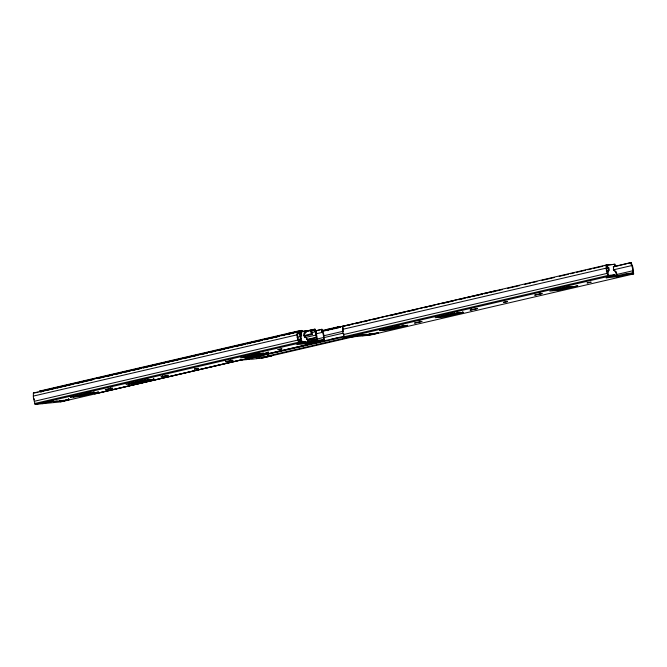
<?xml version="1.0" encoding="UTF-8"?>
<svg xmlns="http://www.w3.org/2000/svg" width="667" height="667" viewBox="0 0 667 667"><rect width="100%" height="100%" fill="white"/><g stroke="black" fill="none" stroke-linecap="round" stroke-linejoin="round"><path stroke-width="1" d="M314.849 330.94L321.944 329.29L323.103 332.249A8.363 4.819 76.9 0 1 324.079 337.452L324.462 340.637L60.764 401.884L35.126 404.427L34.325 401.284A8.363 4.819 76.9 0 1 33.35 396.081L33.375 393.005L297.082 331.766L297.715 332.033L297.624 334.784A7.554 4.361 76.9 0 0 298.599 339.987L299.216 342.154L305.719 341.504L305.903 342.479L296.923 344.614L307.529 343.455L307.954 342.68L307.262 339.103L305.186 336.885A2.034 1.176 76.9 0 1 304.269 334.926A2.034 1.176 76.9 0 1 304.852 333.217L305.986 332.249L305.744 330.974L295.589 332.458M307.871 342.354L298.824 343.188L298.024 340.037A8.363 4.819 76.9 0 1 297.048 334.834L297.082 331.766M613.256 266.833A2.034 1.176 76.9 0 1 613.507 266.617L631.132 262.573L632.291 265.524A8.363 4.819 76.9 0 1 633.266 270.727L633.65 273.92L369.952 335.159L344.305 337.71L343.505 334.559A8.363 4.819 76.9 0 1 342.538 329.356L342.563 326.288L350.3 324.904M633.65 273.92L626.571 274.621L618.051 276.597C615.549 276.988 617.017 277.18 617.058 275.629L608.012 276.463L607.212 273.32A8.363 4.819 76.9 0 1 606.236 268.117L606.27 265.041L321.536 331.14M343.172 327.472L343.113 329.306A7.554 4.361 76.9 0 0 343.188 331.04M606.27 265.041L606.903 265.308L606.812 268.059A7.554 4.361 76.9 0 0 607.787 273.262L608.404 275.429L614.907 274.787L615.091 275.763L606.111 277.872L616.8 276.688M298.032 339.862L301.075 339.153L300.208 336.593A4.461 2.576 76.9 0 1 299.6 333.342L299.5 330.699L39.645 391.054L39.795 391.863L43.855 390.92M607.12 273.378L608.304 270.835A2.034 1.176 76.9 0 0 608.471 268.768A2.034 1.176 76.9 0 0 607.278 267.234L607.812 267.108A2.034 1.176 76.9 0 1 609.004 268.643A2.034 1.176 76.9 0 1 608.838 270.71L607.645 273.253L608.104 275.696M312.448 334.392C310.63 335.234 310.597 328.056 311.339 330.524L312.448 334.392L304.711 336.185M302.343 331.849L314.991 329.156L315.858 331.724A4.077 2.351 76.9 0 1 316.466 334.976L316.575 337.61L307.437 339.736M301.075 339.153L301.492 338.778L300.684 336.543A8.371 4.827 76.9 0 1 300.075 333.292L300.125 331.466M303.76 334.3A2.034 1.176 76.9 0 1 304.319 333.342L305.986 332.249M605.594 265.249L614.932 264.249L615.166 265.533L614.032 266.492A2.034 1.176 76.9 0 0 613.448 268.201A2.034 1.176 76.9 0 0 614.374 270.16L616.45 272.378L617.058 275.629L616.533 275.754M315.349 331.09L321.944 329.29M613.382 266.958L631.132 262.573M94.389 392.454L86.927 394.014L94.397 392.421M403.577 325.704L396.098 327.305L403.593 325.721M421.894 321.477L414.482 323.07L421.894 321.444M477.489 308.563L470.035 310.122L477.497 308.538M542.013 293.588L534.626 295.122L542.104 293.555M57.162 401.492L64.199 400.784L65.925 399.875M373.228 334.184L375.112 333.158M90.112 392.871L73.17 396.84L80.248 396.123L98.441 392.013M98.433 392.046L79.815 396.373L70.419 397.324L90.128 392.838M145.756 379.957L128.806 383.925L135.91 383.2L154.11 379.098L135.484 383.458L126.03 384.434L145.781 379.923M399.3 326.121L379.598 330.624L388.994 329.656L407.645 325.313L389.436 329.398L382.349 330.132L399.316 326.121M53.418 401.234L46.156 402.068M52.026 401.442L41.654 403.126L48.724 402.318M68.968 399.675L57.354 401.434M243.355 357.312L259.938 353.343M361.214 334.726L350.825 336.31L362.631 334.492M378.156 333.041L373.387 334.159M64.124 400.892L68.934 399.691L64.257 400.75M367.775 334.726L378.122 332.966L366.375 334.767L373.295 334.075M53.377 401.242L48.941 402.276M307.529 343.455L307.07 343.588L317.384 341.346L324.462 340.637M362.339 334.559L351.15 336.251M366.6 334.717L370.844 333.708M438.336 317.108L445.089 316.483L463.29 312.373L444.672 316.733L435.217 317.709L454.961 313.207L438.336 317.108L438.152 316.133M378.081 332.983L373.445 334.034M552.876 290.495L559.638 289.87L577.83 285.784L559.213 290.12L549.766 291.095L569.51 286.593L552.876 290.495L552.693 289.52M325.554 329.84L328.564 329.29M225.754 361.756L232.916 360.272L225.754 361.756L225.571 360.78M259.863 353.352L240.579 357.82L250.033 356.845L268.651 352.501L250.45 356.587L243.397 357.329M291.963 332.783L289.553 333.192M292.93 332.558L301.984 330.448L302.134 331.266L300.433 331.607C302.56 343.813 301.167 327.614 300.817 331.574M40.762 391.662A10.172 5.87 76.9 0 1 40.779 391.262L295.848 332.099A10.088 5.82 76.9 0 0 295.831 332.5M45.881 390.445L58.062 387.619M60.097 387.152L75.321 383.608M77.347 383.141L92.58 379.606M97.649 378.422L112.881 374.887M114.907 374.42L124.045 372.294M126.071 371.827L130.132 370.885M132.166 370.41L141.296 368.292M143.33 367.817L147.39 366.875M149.416 366.4L161.597 363.573M163.632 363.098L178.856 359.563M180.89 359.096L190.02 356.97M192.054 356.503L196.115 355.561M198.141 355.086L207.279 352.968M209.305 352.493L213.365 351.551M215.399 351.075L227.58 348.249M232.658 347.073L244.839 344.239M246.865 343.772L256.003 341.646M258.029 341.179L262.089 340.237M267.167 339.053L279.348 336.226M281.374 335.759L293.555 332.925M38.069 392.329L33.375 393.005M40.095 391.863L55.311 388.327M57.337 387.861L72.553 384.325M77.38 383.3L92.838 379.615M97.907 378.431L103.994 377.022M106.028 376.547L112.906 375.054M115.149 374.429L121.236 373.02M123.27 372.545L130.165 371.044M132.391 370.427L141.521 368.309M143.172 367.951L158.763 364.299M160.797 363.832L164.849 362.89M166.875 362.414L169.918 361.714M171.953 361.239L179.456 359.496M184.117 358.412L196.29 355.586M200.584 354.619L207.445 352.993M209.313 352.568L213.532 351.584M217.967 350.55L224.687 348.991M226.722 348.516L230.774 347.574M235.843 346.398L244.972 344.28M246.898 343.93L250.959 342.988M253.085 342.396L262.214 340.278M264.249 339.803L268.301 338.861M270.327 338.394L273.37 337.685M275.404 337.21L279.456 336.268M287.569 334.384L299.675 331.674M303.827 331.757L314.991 329.156M305.152 331.916L310.955 330.565M311.339 330.524L315.141 329.973L311.08 330.915M297.574 333.808L299.6 333.342M311.622 330.724L314.666 330.023L315.383 331.774A4.461 2.576 76.9 0 1 315.991 335.026L316.033 337.335L316.575 337.61M310.697 331.157L315.333 330.165A10.172 5.87 76.9 0 1 316.65 335.117L316.983 336.927A21.744 12.548 76.9 0 0 317.375 340.062L307.237 342.421M33.35 396.081L297.048 334.834M304.319 333.342L304.852 333.217M311.322 332.716L315.383 331.774M321.511 330.674L337.752 326.897L340.237 326.655L340.395 327.464M340.237 326.655L330.507 329.173M322.111 331.082L493.463 291.287M303.827 335.609L311.564 333.817M322.678 331.249L338.411 327.83M355.369 323.728L361.456 322.311M363.482 321.844L367.542 320.902M372.611 319.718L378.698 318.309M389.853 315.716L398.983 313.598M401.009 313.123L405.069 312.181M407.095 311.714L416.225 309.596M424.337 307.704L427.38 307.003M429.406 306.528L433.467 305.586M441.579 303.702L453.752 300.875M458.821 299.7L464.907 298.282M466.933 297.815L470.994 296.873M473.02 296.398L482.149 294.28M484.175 293.813L488.236 292.871M490.262 292.396L502.434 289.57M507.504 288.394L519.676 285.568M524.746 284.384L530.832 282.975M532.858 282.5L536.918 281.557M541.988 280.382L554.16 277.555M559.229 276.38L568.359 274.262M570.385 273.787L574.445 272.845M576.471 272.378L585.601 270.252M587.627 269.785L591.687 268.843M593.713 268.367L602.843 266.25M604.869 265.783L606.903 265.308M297.165 337.294L300.208 336.593M614.932 264.249L606.578 265.149M315.433 333.959L322.536 332.308A7.554 4.361 76.9 0 1 323.503 337.51L323.712 339.72L317.209 340.37L307.837 342.513M305.186 336.885L304.661 337.01A2.034 1.176 76.9 0 1 304.36 336.702M304.827 337.619L315.991 335.026M614.64 265.649L615.166 265.533M298.449 339.486L301.492 338.778M342.538 329.356L606.236 268.117M606.795 268.226L608.821 267.75M34.325 401.284L298.024 340.037M606.278 268.609L608.304 268.134M306.737 339.228L307.262 339.103M299.817 341.062L301.701 340.629L301.884 341.604L299.058 342.263M306.895 339.461L316.558 337.285M324.12 335.701L343.38 331.224M34.942 403.452L298.641 342.213M307.512 340.679L316.642 339.078A21.744 12.548 76.9 0 1 316.433 337.244M608.304 270.835L608.838 270.71M606.361 271.477L608.387 271.002M613.465 269.827L631.716 265.583A7.554 4.361 76.9 0 1 632.691 270.785L632.891 272.995L629.848 273.703M300.992 342.605L305.719 341.504M35.126 404.427L298.824 343.188M313.615 339.853L323.503 337.51M46.64 401.984L41.813 403.076M613.84 270.285L614.374 270.16M323.445 337.744L342.705 333.275M306.753 341.871L317.375 340.062M110.922 388.427L105.244 389.761L112.723 388.194L110.922 388.427L110.655 387.469M148.107 379.79L142.546 381.09L150 379.531L148.107 379.79L147.924 378.814M162.715 376.605L168.326 375.279L160.914 376.822L162.715 376.605L162.531 375.629M343.505 334.559L607.645 273.253M320.669 340.428L322.695 339.953M63.515 400.3L58.588 401.451L64.032 400.809M614.54 271.027L616.45 272.378M95.456 393.655L240.604 359.938M94.439 393.889L344.497 336.135M276.705 352.034L280.757 351.092M296.965 347.332L303.043 345.923M314.182 343.33L318.234 342.388M331.407 339.328L337.485 337.919M245.831 359.596L254.536 357.57L271.911 355.844L263.207 357.871L256.537 358.621L259.888 358.196M344.13 336.735L607.829 275.488M246.015 359.663L249.183 358.929L245.773 359.271L345.006 336.677M344.305 337.71L608.012 276.463M610.172 275.888L614.907 274.787M616.466 274.554L632.691 270.785M351.476 336.568L268.409 355.861L266.575 354.385M263.148 357.545L271.853 355.519L268.409 355.861L268.226 354.886M357.837 335.751L261.514 358.129A21.744 12.548 76.9 0 1 261.472 357.862M616.733 275.838L626.388 273.645L632.891 272.995M457.295 313.065L451.701 314.382L459.179 312.815L457.295 313.065L457.112 312.089M355.344 335.251L353.685 335.168M362.473 334.542L356.286 335.868L356.103 334.892M289.078 333.267L286.86 333.808L287.944 333.708A62.089 3.794 -10.6 0 1 289.011 333.583M258.237 358.362L258.062 358.387A10.122 0.617 -10.6 0 1 250.775 359.113L241.07 360.155A21.744 12.548 76.9 0 0 241.02 359.897M494.48 291.054L493.905 291.104A10.172 5.87 76.9 0 0 493.888 291.921M299.5 330.699L301.984 330.448M302.284 331.391L305.219 331.099L305.453 332.374M315.333 330.165L314.757 330.215A10.088 5.82 76.9 0 1 314.916 330.607M327.772 330.165L327.58 330.182A8.121 6.62 84.3 0 1 327.931 330.724M298.182 340.979L301.701 340.629M298.916 341.896L301.884 341.604M57.545 387.852L58.121 387.794M39.645 391.054L42.571 390.762M40.779 391.262L41.354 391.204A10.088 5.82 76.9 0 0 41.337 392.021M43.58 401.859L46.348 401.951M606.361 266.408L607.812 267.108M630.623 262.948L631.716 265.583M321.436 329.673L322.536 332.308M626.388 273.645L626.571 274.621M617.875 275.621L618.051 276.597M615.924 272.503L616.225 274.129M606.386 276.763L606.57 277.739M559.855 288.803L560.013 289.786M559.663 288.844L559.846 289.82M559.463 289.053L559.646 290.028M540.028 292.83L540.212 293.805M471.719 308.904L471.902 309.88M462.706 311.531L462.89 312.506M445.498 316.391L445.314 315.416L445.464 316.4M445.122 315.466L445.306 316.441M444.922 315.666L445.106 316.642M437.961 316.241L438.144 317.217M419.843 320.744L420.018 321.719M403.076 324.846L403.252 325.821M397.565 325.396L397.749 326.371M382.499 329.048L382.666 330.032M379.781 329.523L379.965 330.498M369.768 334.184L369.952 335.159M362.69 334.892L362.873 335.868M351.201 336.026L351.384 337.002M337.752 326.897L337.936 327.872M328.231 329.331L328.381 330.14M327.814 329.39L327.964 330.207M317.209 340.37L317.384 341.346M312.506 329.406L312.656 330.223M312.223 339.586L312.406 340.562M308.688 342.346L308.871 343.322M297.199 343.488L297.382 344.464M288.586 333.358L288.736 334.175M268.067 351.642L268.251 352.618M268.351 354.877L268.526 355.853M250.675 355.528L250.825 356.512M250.484 355.569L250.667 356.545M243.513 356.236L243.697 357.212M230.849 359.555L231.032 360.53M153.527 378.256L153.702 379.231M136.126 382.141L136.276 383.125M135.935 382.183L136.118 383.158M135.734 382.391L135.918 383.367M128.964 382.85L129.148 383.825M128.781 382.966L128.956 383.942M93.889 391.571L94.072 392.546M88.377 392.113L88.561 393.088M87.06 392.946L87.244 393.922M70.594 396.248L70.777 397.224M70.394 396.365L70.577 397.34M68.726 398.791L68.909 399.766M68.651 398.833L68.834 399.808M60.58 400.909L60.764 401.884M46.915 401.617L47.099 402.593M42.021 402.751L42.204 403.727M315.216 331.399A10.088 5.82 76.9 0 1 315.358 331.807M315.799 333.475A10.088 5.82 76.9 0 1 316.075 335.168M295.264 332.558A10.172 5.87 76.9 0 1 295.273 332.149M304.102 336.301A2.034 1.176 76.9 0 1 303.777 335.309M34.334 399.533A7.554 4.361 76.9 0 1 34.134 398.658M327.272 329.781A62.089 3.794 -10.6 0 1 328.281 329.665M613.548 269.985A2.034 1.176 76.9 0 1 613.29 269.576M343.772 333.675A7.554 4.361 76.9 0 1 343.638 333.25M53.368 401.784L57.237 401.075L53.368 401.784M77.739 396.106L82.374 395.248L77.739 396.106M133.333 383.192L137.969 382.341L133.333 383.192M194.439 369.026L198.316 368.309L194.439 369.026M247.957 356.57L252.601 355.719L247.957 356.57M259.63 353.885L263.498 353.168L259.63 353.885M277.972 349.625L281.841 348.908L277.972 349.625M362.548 335.067L366.425 334.35L362.548 335.067M386.927 329.381L391.562 328.531L386.927 329.381M442.513 316.475L447.157 315.616L442.513 316.475M503.627 302.301L507.504 301.584L503.627 302.301M557.145 289.853L561.781 288.994L557.145 289.853M568.809 287.16L572.686 286.443L568.809 287.16M587.152 282.9L591.029 282.183L587.152 282.9"/></g></svg>
